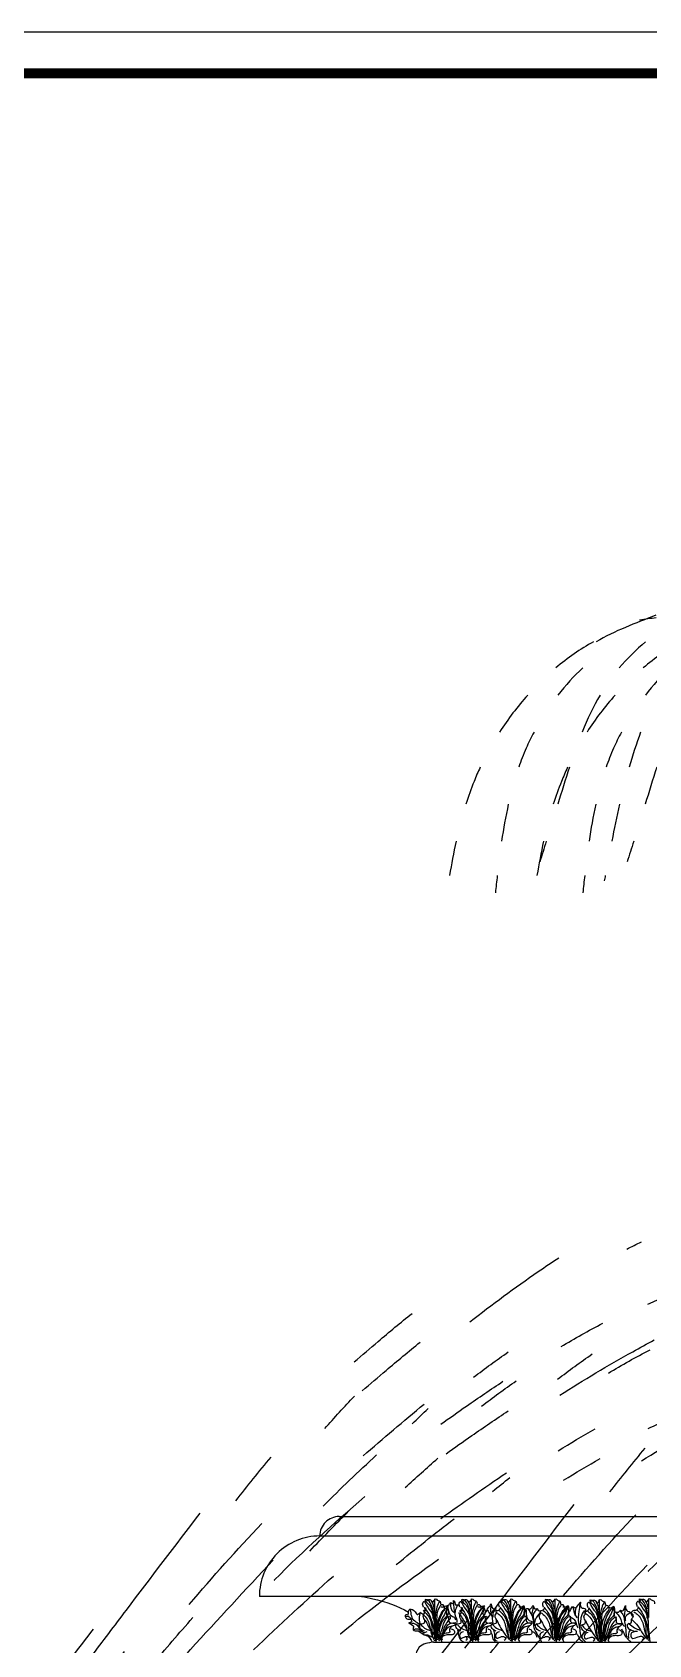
# Model space of a CAD drawing. Extents: x 3172 to 33391, y 13916 to 34175.
# Drawn here: x 6083 to 7675, y 30014 to 34175 of the extents above; entities that cross this region are included whole.
import ezdxf

# ---------------------------------------------------------------- set-up
doc = ezdxf.new("R2010")
doc.units = 0
doc.layers.get('0').update_dxf_attribs({"linetype": 'CONTINUOUS'})

# ---------------------------------------------------------------- blocks, each defined once
blk = doc.blocks.new('A$C62E27FF9')
at = {"color": 4}
for points in [[(2424.6, 2577.6), (2437.1, 2584.1), (2449.6, 2590.3), (2462.3, 2596.2)], [(2479.4, 2436), (2550.1, 2467.3), (2623.5, 2493.2), (2698.6, 2504.6)], [(2255, 2326.1), (2290.2, 2347.2), (2326.1, 2367.3), (2362.8, 2386.3)], [(2029.3, 2247.1), (2058.6, 2269.4), (2088.3, 2291.2), (2118.6, 2312.2)], [(2246.1, 2242), (2275.4, 2264.3), (2305.1, 2286.1), (2335.4, 2307.1)], [(2377.1, 2257.7), (2412.3, 2278.9), (2448.2, 2298.9), (2484.9, 2317.9)], [(2050, 2172.5), (2079.3, 2194.8), (2109, 2216.6), (2139.3, 2237.6)], [(1645, 2114.7), (1670.2, 2142.8), (1695.7, 2170.6), (1721.5, 2198.2)], [(1743.9, 2044.1), (1796.1, 2089), (1848.3, 2133.9), (1901.4, 2177.6)], [(1870.4, 2126.6), (1884.1, 2140), (1897.9, 2153.2), (1911.8, 2166.4)], [(1415.5, 1928.5), (1445.4, 1966.4), (1475.7, 2004), (1506.3, 2041.2)], [(1641, 1914.7), (1686.1, 1959.5), (1732, 2003.5), (1778.5, 2046.6)], [(1295.4, 1660.7), (1355.9, 1731.9), (1418.3, 1801.6), (1482.3, 1869.7)], [(1198.6, 1504.2), (1233.8, 1545.3), (1269, 1586.4), (1304.6, 1627)], [(939, 1452.7), (974.8, 1501.3), (1011.1, 1549.4), (1048, 1596.9)], [(1070.9, 1466), (1089.8, 1490.4), (1108.9, 1514.7), (1128.1, 1538.9)]]:
    blk.add_open_spline(points, degree=3, dxfattribs=at)
for points, knots in [([(2019.6, 2390.1), (2077, 2434.7), (2152.5, 2490.4), (2231.3, 2543.7), (2249, 2555.4)], [3316.933159, 3316.933159, 3316.933159, 3316.933159, 3535.309121, 3597.934756, 3597.934756, 3597.934756, 3597.934756]), ([(1721.3, 2286.4), (1741.6, 2304.2), (1790.9, 2346.6), (1840.8, 2388), (1870.3, 2411.9)], [3033.684273, 3033.684273, 3033.684273, 3033.684273, 3114.834321, 3229.132713, 3229.132713, 3229.132713, 3229.132713]), ([(1742, 2211.8), (1762.3, 2229.6), (1811.6, 2271.9), (1861.5, 2313.4), (1891, 2337.3)], [3033.684273, 3033.684273, 3033.684273, 3033.684273, 3114.834321, 3229.132713, 3229.132713, 3229.132713, 3229.132713]), ([(1514.2, 1723), (1514.7, 1723.5), (1589.3, 1798.8), (1668.4, 1869.6), (1748.2, 1938.9)], [394.337355, 394.337355, 394.337355, 394.337355, 396.220769, 712.913916, 712.913916, 712.913916, 712.913916]), ([(1041.4, 1525.2), (1072, 1565.6), (1165.8, 1689.3), (1259.4, 1813.2), (1323.5, 1895.9)], [1925.382684, 1925.382684, 1925.382684, 1925.382684, 2077.249948, 2390.933477, 2390.933477, 2390.933477, 2390.933477])]:
    blk.add_open_spline(points, degree=3, knots=knots, dxfattribs=at)
blk = doc.blocks.new('A$C252A7461')
at = {"color": 4}
for points in [[(532.5, 729.7), (479.8, 709.5), (427, 689.4), (378.6, 661.4)], [(533.7, 723.2), (519.4, 721.3), (505, 719.4), (490.8, 717.3)], [(371.8, 661.4), (337.3, 642.5), (304.7, 619.5), (274.2, 593.8)], [(506.3, 661.4), (481.6, 640.3), (458.3, 618.1), (437.7, 593.8)], [(597.5, 661.4), (563, 642.5), (530.3, 619.5), (499.9, 593.8)], [(344, 593.8), (320.9, 572.5), (299.4, 549), (279.8, 523.9)], [(569.7, 593.8), (546.5, 572.5), (525.1, 549), (505.5, 523.9)], [(202.2, 523.9), (175.3, 494), (150.9, 462), (129.3, 428.4)], [(388.5, 523.9), (370.8, 493.7), (355.6, 461.6), (342.1, 428.4)], [(427.8, 523.9), (401, 494), (376.6, 462), (355, 428.4)], [(493.4, 428.4), (482.3, 398.6), (472.5, 368.3), (463.6, 337.5)], [(309.3, 337.5), (298.9, 305.8), (289.2, 273.7), (279.5, 242)], [(534.9, 337.5), (524.5, 305.8), (514.9, 273.7), (505.2, 242)], [(151.8, 242), (144.8, 210.5), (139.2, 178.6), (134.5, 146.5)], [(377.4, 242), (370.4, 210.5), (364.9, 178.6), (360.2, 146.5)], [(439, 242), (431.8, 210.4), (425.1, 178.5), (418.8, 146.5)], [(16.9, 146.5), (10.5, 117.2), (5, 87.6), (0, 57.9)], [(242.6, 146.5), (236.2, 117.2), (230.7, 87.6), (225.7, 57.9)], [(249.8, 146.5), (244.2, 128.6), (238.5, 110.9), (232.8, 93.1)], [(475.5, 146.5), (469.8, 128.6), (464.2, 110.9), (458.5, 93.1)], [(123.2, 57.9), (121.5, 43.2), (119.9, 28.4), (118.3, 13.6)], [(348.9, 57.9), (347.2, 43.2), (345.6, 28.4), (344, 13.6)], [(402.1, 57.9), (401.2, 53.3), (400.4, 48.7), (399.5, 44.1)]]:
    blk.add_open_spline(points, degree=3, dxfattribs=at)
for points, knots in [([(218.1, 428.4), (210.8, 414.6), (196.3, 384.7), (184.4, 354), (178.6, 337.5)], [324.301889, 324.301889, 324.301889, 324.301889, 354.979584, 389.90339, 389.90339, 389.90339, 389.90339]), ([(443.7, 428.4), (436.4, 414.6), (422, 384.7), (410, 354), (404.3, 337.5)], [324.301889, 324.301889, 324.301889, 324.301889, 354.979584, 389.90339, 389.90339, 389.90339, 389.90339]), ([(79.1, 337.5), (73.5, 325.4), (59.9, 294), (48.5, 261.9), (42.2, 242)], [444.801966, 444.801966, 444.801966, 444.801966, 471.446443, 513.315371, 513.315371, 513.315371, 513.315371]), ([(304.8, 337.5), (299.2, 325.4), (285.6, 294), (274.1, 261.9), (267.8, 242)], [444.801966, 444.801966, 444.801966, 444.801966, 471.446443, 513.315371, 513.315371, 513.315371, 513.315371])]:
    blk.add_open_spline(points, degree=3, knots=knots, dxfattribs=at)

msp = doc.modelspace()

# ---------------------------------------------------------------- linework, layer by layer
for p, q in [((6875.46774, 30344.51661), (8670.85692, 30344.51661)), ((6825.47844, 30294.50592), (8670.85692, 30294.50592))]:
    msp.add_line(p, q)
at = {"color": 7}
for p, q in [((8669.48294, 30138.47704), (6669.48294, 30138.47704)), ((7118.87267, 30020.6218), (8669.48294, 30020.6218))]:
    msp.add_line(p, q, dxfattribs=at)
msp.add_lwpolyline([(14578.05391, 26104.02731), (14578.05391, 34174.69246), (3171.87102, 34174.69246), (3171.87102, 26104.02731)], close=True)
at = {"const_width": 25.43159}
msp.add_lwpolyline([(14472.08893, 26209.99228), (14472.08893, 34068.72748), (3304.81905, 34068.72748), (3304.81905, 26209.99228)], close=True, dxfattribs=at)
for centre, radius, start in [((6875.47844, 30294.51661), 50, 90.01225624), ((6825.47845, 30138.51041), 155.99551, 90.00000262)]:
    msp.add_arc(centre, radius, start, 180.01225624)
msp.add_open_spline([(6933.36048, 30138.47704), (6943.01622, 30136.78045), (6984.65056, 30128.30954), (7027.10391, 30114.2328), (7054.38655, 30097.3736)], degree=3, knots=[265.0172446894, 265.0172446894, 265.0172446894, 265.0172446894, 293.9803529389, 389.4798150707, 389.4798150707, 389.4798150707, 389.4798150707])
for points in [[(7093.05714, 30110.87505), (7091.26774, 30120.70482), (7093.95067, 30125.17334), (7100.21124, 30117.13042), (7114.52062, 30095.68333), (7121.67472, 30052.78915), (7125.25236, 30020.61886)], [(7121.67472, 30062.61892), (7117.20355, 30105.5131), (7107.36534, 30126.06676), (7102.89418, 30129.64116), (7096.63361, 30129.64116), (7099.31654, 30125.17334), (7110.04828, 30113.55602), (7116.30885, 30097.47087), (7117.20355, 30081.38504)], [(7099.98962, 30126.96088), (7105.35549, 30129.64185)], [(7102.89418, 30128.74774), (7110.94298, 30129.64116), (7117.20355, 30123.38579), (7124.35765, 30132.32214), (7128.82882, 30128.74774), (7135.98292, 30125.17334), (7136.87762, 30118.02384)], [(7112.73121, 30126.96019), (7118.09708, 30117.13042), (7119.88649, 30105.5131)], [(7121.67472, 30132.32214), (7121.67472, 30115.34287), (7121.67472, 30083.17258)], [(7135.08939, 30126.96019), (7127.93412, 30110.87505), (7123.46295, 30075.12966), (7125.25236, 30023.29983)], [(7152.79347, 30114.67073), (7159.4539, 30117.39319), (7163.69172, 30122.83812), (7167.627, 30119.81277), (7170.95722, 30122.83812), (7170.95722, 30127.98016), (7172.77359, 30125.86277), (7177.31394, 30115.88086), (7181.24923, 30117.091), (7185.78958, 30115.2758)], [(7187.37847, 30110.87505), (7185.58906, 30120.70482), (7188.272, 30125.17334), (7194.53257, 30117.13042), (7208.84194, 30095.68333), (7215.99604, 30052.78915), (7219.57368, 30020.61886)], [(7215.99604, 30062.61892), (7211.52488, 30105.5131), (7201.68667, 30126.06676), (7197.2155, 30129.64116), (7190.95493, 30129.64116), (7193.63786, 30125.17334), (7204.3696, 30113.55602), (7210.63017, 30097.47087), (7211.52488, 30081.38504)], [(7194.31094, 30126.96088), (7199.67681, 30129.64185)], [(7197.2155, 30128.74774), (7205.2643, 30129.64116), (7211.52488, 30123.38579), (7218.67898, 30132.32214), (7223.15014, 30128.74774), (7230.30424, 30125.17334), (7231.19895, 30118.02384)], [(7207.05254, 30126.96019), (7212.4184, 30117.13042), (7214.20781, 30105.5131)], [(7215.99604, 30132.32214), (7215.99604, 30115.34287), (7215.99604, 30083.17258)], [(7229.41071, 30126.96019), (7222.25544, 30110.87505), (7217.78427, 30075.12966), (7219.57368, 30023.29983)], [(7289.106, 30110.87505), (7287.3166, 30120.70482), (7289.99953, 30125.17334), (7296.2601, 30117.13042), (7310.56948, 30095.68333), (7317.72358, 30052.78915), (7321.30121, 30020.61886)], [(7317.72358, 30062.61892), (7313.25241, 30105.5131), (7303.4142, 30126.06676), (7298.94304, 30129.64116), (7292.68247, 30129.64116), (7295.3654, 30125.17334), (7306.09714, 30113.55602), (7312.35771, 30097.47087), (7313.25241, 30081.38504)], [(7293.57717, 30126.96088), (7298.94304, 30129.64185)], [(7298.94304, 30128.74774), (7306.99184, 30129.64116), (7313.25241, 30123.38579), (7320.40651, 30132.32214), (7324.87768, 30128.74774), (7332.03178, 30125.17334), (7332.92648, 30118.02384)], [(7308.78007, 30126.96019), (7314.14594, 30117.13042), (7315.93534, 30105.5131)], [(7317.72358, 30132.32214), (7317.72358, 30115.34287), (7317.72358, 30083.17258)], [(7331.13825, 30126.96019), (7323.98297, 30110.87505), (7319.51181, 30075.12966), (7321.30121, 30023.29983)], [(7403.13892, 30110.87505), (7401.34951, 30120.70482), (7404.03245, 30125.17334), (7410.29302, 30117.13042), (7424.60239, 30095.68333), (7431.75649, 30052.78915), (7435.33413, 30020.61886)], [(7431.75649, 30062.61892), (7427.28533, 30105.5131), (7417.44712, 30126.06676), (7412.97595, 30129.64116), (7406.71538, 30129.64116), (7409.39832, 30125.17334), (7420.13005, 30113.55602), (7426.39062, 30097.47087), (7427.28533, 30081.38504)], [(7407.61008, 30126.96088), (7412.97595, 30129.64185)], [(7412.97595, 30128.74774), (7421.02476, 30129.64116), (7427.28533, 30123.38579), (7434.43943, 30132.32214), (7438.91059, 30128.74774), (7446.06469, 30125.17334), (7446.9594, 30118.02384)], [(7422.81299, 30126.96019), (7428.17886, 30117.13042), (7429.96826, 30105.5131)], [(7431.75649, 30132.32214), (7431.75649, 30115.34287), (7431.75649, 30083.17258)], [(7445.17116, 30126.96019), (7438.01589, 30110.87505), (7433.54472, 30075.12966), (7435.33413, 30023.29983)], [(7546.90222, 30060.78504), (7542.43105, 30103.67922), (7532.59284, 30124.23289), (7528.12168, 30127.80729), (7521.86111, 30127.80729), (7524.54404, 30123.33946), (7535.27578, 30111.72214), (7541.53635, 30095.637), (7542.43105, 30079.55116)], [(7522.75581, 30125.127), (7528.12168, 30127.80798)], [(7528.12168, 30126.91386), (7536.17048, 30127.80729), (7542.43105, 30121.55191), (7549.58515, 30130.48826), (7554.05632, 30126.91386), (7561.21042, 30123.33946), (7562.10512, 30116.18997)], [(7546.90222, 30130.48826), (7546.90222, 30113.509), (7546.90222, 30081.33871)], [(7645.27608, 30111.72214), (7643.48668, 30121.55191), (7646.16961, 30126.02043), (7652.43019, 30117.97751), (7666.73956, 30096.53042), (7673.89366, 30053.63624), (7677.4713, 30021.46595)], [(7673.89366, 30063.46602), (7669.42249, 30106.3602), (7659.58429, 30126.91386), (7655.11312, 30130.48826), (7648.85255, 30130.48826), (7651.53548, 30126.02043), (7662.26722, 30114.40311), (7668.52779, 30098.31797), (7669.42249, 30082.23213)], [(7649.74725, 30127.80798), (7655.11312, 30130.48895)], [(7655.11312, 30129.59483), (7663.16192, 30130.48826), (7669.42249, 30124.23289), (7676.57659, 30133.16923), (7681.04776, 30129.59483), (7688.20186, 30126.02043), (7689.09656, 30118.87094)], [(7664.95015, 30127.80729), (7670.31602, 30117.97751), (7672.10543, 30106.3602)], [(7673.89366, 30133.16923), (7673.89366, 30116.18997), (7673.89366, 30084.01968)], [(7050.62386, 30091.82956), (7046.03778, 30088.77379), (7052.91749, 30079.60717), (7059.79837, 30079.60717), (7062.092, 30072.73221), (7055.21112, 30070.44056), (7065.91354, 30063.5649), (7067.44263, 30061.27325), (7066.67808, 30052.10663), (7072.02988, 30049.81498), (7076.07304, 30049.91939), (7087.38171, 30044.68261), (7096.48351, 30038.8947), (7103.51801, 30036.55187), (7109.31071, 30030.48805), (7112.20588, 30026.76705), (7115.79173, 30020.01448)], [(7047.86002, 30087.86722), (7053.50028, 30087.16258), (7062.66541, 30080.35262), (7066.19145, 30079.41355)], [(7053.68203, 30090.30202), (7058.26929, 30105.58018), (7071.26534, 30098.70452), (7078.14622, 30091.82956), (7082.7323, 30094.88533), (7085.02593, 30094.12121)], [(7059.03383, 30104.81606), (7070.5008, 30075.02386), (7081.96776, 30065.85725), (7082.7323, 30059.74571)], [(7095.51845, 30048.32201), (7084.90281, 30055.47081), (7083.11457, 30066.19401), (7094.80902, 30069.76841), (7095.70373, 30078.70476), (7092.83552, 30084.96013), (7092.83552, 30090.32207), (7095.70373, 30094.79059), (7095.51845, 30101.93939), (7099.99079, 30101.93939)], [(7083.11106, 30094.20765), (7081.9361, 30076.83008), (7083.34675, 30068.84594)], [(7084.11364, 30097.47087), (7092.16244, 30092.10962), (7108.26005, 30065.30058), (7113.62592, 30041.17252), (7119.88531, 30026.87492)], [(7092.16244, 30101.9387), (7102.89418, 30091.2155), (7114.52062, 30060.83207), (7118.09708, 30030.44863), (7121.67472, 30024.19326)], [(7093.95067, 30110.87505), (7107.36534, 30092.10893), (7117.20355, 30064.40647), (7121.67472, 30028.66178)], [(7094.47483, 30102.83282), (7098.05247, 30105.51379), (7099.8407, 30109.98162)], [(7155.47289, 30114.8844), (7149.32841, 30095.68333), (7140.38607, 30079.59818), (7130.54787, 30051.00229), (7127.86493, 30031.34206), (7126.9714, 30025.9808), (7125.182, 30024.19326)], [(7126.0767, 30021.51229), (7132.33727, 30069.76841), (7149.32841, 30106.40722), (7157.37721, 30114.44945)], [(7126.14588, 30022.4064), (7129.72352, 30070.66184), (7144.03172, 30101.9387), (7147.60936, 30109.0875), (7141.34879, 30117.13042), (7135.08939, 30111.76847), (7127.04059, 30080.49161), (7126.14588, 30043.8528)], [(7154.69428, 30110.87505), (7155.47289, 30107.7356), (7158.27191, 30099.25773), (7143.96254, 30077.81064), (7133.2308, 30047.42789), (7129.65434, 30031.34206)], [(7131.44257, 30025.9808), (7143.06901, 30060.83207), (7156.36759, 30085.39509), (7160.83876, 30087.18194), (7161.73346, 30080.92657), (7159.05053, 30077.35217), (7149.32841, 30064.40647), (7135.91374, 30033.1296), (7132.33727, 30029.5552)], [(7138.96722, 30111.76847), (7147.01602, 30111.76847), (7151.3711, 30113.99098), (7154.05403, 30107.7356), (7152.2658, 30093.438), (7155.84343, 30087.18194), (7157.63167, 30083.60754), (7158.52637, 30073.77777), (7173.84536, 30068.87429)], [(7155.51862, 30112.25114), (7167.627, 30086.84172), (7171.25975, 30085.32939), (7175.8001, 30077.76707)], [(7162.78412, 30121.93086), (7165.20556, 30104.68882), (7171.86482, 30096.52143)], [(7170.95722, 30125.56058), (7173.98373, 30092.58883), (7178.82779, 30076.55763), (7179.13032, 30070.80982)], [(7182.158, 30116.78812), (7176.10264, 30104.68882), (7174.58997, 30096.82431)], [(7189.83978, 30048.32201), (7179.22413, 30055.47081), (7177.4359, 30066.19401), (7189.13035, 30069.76841), (7190.02505, 30078.70476), (7187.15684, 30084.96013), (7187.15684, 30090.32207), (7190.02505, 30094.79059), (7189.83978, 30101.93939), (7194.31212, 30101.93939)], [(7183.70819, 30096.49585), (7186.48376, 30092.10962), (7202.58137, 30065.30058), (7207.94724, 30041.17252), (7214.20664, 30026.87492)], [(7186.48376, 30101.9387), (7197.2155, 30091.2155), (7208.84194, 30060.83207), (7212.4184, 30030.44863), (7215.99604, 30024.19326)], [(7188.272, 30110.87505), (7201.68667, 30092.10893), (7211.52488, 30064.40647), (7215.99604, 30028.66178)], [(7188.79615, 30102.83282), (7192.37379, 30105.51379), (7194.16202, 30109.98162)], [(7249.79421, 30114.8844), (7243.64973, 30095.68333), (7234.7074, 30079.59818), (7224.86919, 30051.00229), (7222.18626, 30031.34206), (7221.29273, 30025.9808), (7219.50332, 30024.19326)], [(7220.39802, 30021.51229), (7226.65859, 30069.76841), (7243.64973, 30106.40722), (7251.69853, 30114.44945)], [(7220.46721, 30022.4064), (7224.04484, 30070.66184), (7238.35305, 30101.9387), (7241.93068, 30109.0875), (7235.67011, 30117.13042), (7229.41071, 30111.76847), (7221.36191, 30080.49161), (7220.46721, 30043.8528)], [(7249.0156, 30110.87505), (7249.79421, 30107.7356), (7252.59324, 30099.25773), (7238.28386, 30077.81064), (7227.55212, 30047.42789), (7223.97566, 30031.34206)], [(7225.76389, 30025.9808), (7237.39033, 30060.83207), (7250.68892, 30085.39509), (7255.16008, 30087.18194), (7256.05478, 30080.92657), (7253.37185, 30077.35217), (7243.64973, 30064.40647), (7230.23506, 30033.1296), (7226.65859, 30029.5552)], [(7233.28854, 30111.76847), (7241.33734, 30111.76847), (7245.69242, 30113.99098), (7248.37535, 30107.7356), (7246.58712, 30093.438), (7250.16476, 30087.18194), (7251.95299, 30083.60754), (7252.84769, 30073.77777), (7268.16668, 30068.87429)], [(7251.04891, 30095.04023), (7255.65844, 30099.64566), (7260.2668, 30109.6248), (7265.6444, 30114.9985), (7267.18052, 30119.60394), (7271.79005, 30107.32208), (7277.93571, 30106.55451), (7281.77718, 30106.55451)], [(7258.73068, 30102.71665), (7264.87634, 30091.96994)], [(7267.18052, 30113.46336), (7266.41246, 30100.41393), (7270.25393, 30082.75837), (7271.79005, 30070.47651)], [(7281.05603, 30048.32201), (7270.44038, 30055.47081), (7268.65215, 30066.19401), (7280.3466, 30069.76841), (7281.2413, 30078.70476), (7278.37309, 30084.96013), (7278.37309, 30090.32207), (7281.2413, 30094.79059), (7281.05603, 30101.93939), (7285.52836, 30101.93939)], [(7279.47183, 30105.78694), (7272.55811, 30095.8078), (7272.55811, 30085.06109)], [(7280.1625, 30097.47087), (7288.2113, 30092.10962), (7304.30891, 30065.30058), (7309.67477, 30041.17252), (7315.93417, 30026.87492)], [(7286.42189, 30102.83282), (7289.99953, 30105.51379), (7291.78776, 30109.98162)], [(7288.2113, 30101.9387), (7298.94304, 30091.2155), (7310.56948, 30060.83207), (7314.14594, 30030.44863), (7317.72358, 30024.19326)], [(7289.99953, 30110.87505), (7303.4142, 30092.10893), (7313.25241, 30064.40647), (7317.72358, 30028.66178)], [(7351.52175, 30114.8844), (7345.37727, 30095.68333), (7336.43493, 30079.59818), (7326.59673, 30051.00229), (7323.91379, 30031.34206), (7323.02026, 30025.9808), (7321.23086, 30024.19326)], [(7322.12556, 30021.51229), (7328.38613, 30069.76841), (7345.37727, 30106.40722), (7353.42607, 30114.44945)], [(7322.19474, 30022.4064), (7325.77238, 30070.66184), (7340.08058, 30101.9387), (7343.65822, 30109.0875), (7337.39765, 30117.13042), (7331.13825, 30111.76847), (7323.08945, 30080.49161), (7322.19474, 30043.8528)], [(7350.74313, 30110.87505), (7351.52175, 30107.7356), (7354.32077, 30099.25773), (7340.0114, 30077.81064), (7329.27966, 30047.42789), (7325.7032, 30031.34206)], [(7327.49143, 30025.9808), (7339.11787, 30060.83207), (7352.41645, 30085.39509), (7356.88762, 30087.18194), (7357.78232, 30080.92657), (7355.09938, 30077.35217), (7345.37727, 30064.40647), (7331.96259, 30033.1296), (7328.38613, 30029.5552)], [(7339.11787, 30111.76847), (7347.16667, 30111.76847), (7351.52175, 30113.99098), (7354.20468, 30107.7356), (7352.41645, 30093.438), (7355.99409, 30087.18194), (7357.78232, 30083.60754), (7358.67702, 30073.77777), (7373.99601, 30068.87429)], [(7354.75581, 30100.41393), (7362.43758, 30107.32208), (7366.27906, 30105.78694), (7372.42471, 30109.6248), (7376.26502, 30114.9985), (7378.57037, 30108.08966), (7384.71602, 30106.55451), (7387.78827, 30106.55451), (7387.78827, 30104.25179), (7392.3978, 30101.1815)], [(7357.82922, 30102.71665), (7366.27906, 30076.61779), (7374.72889, 30072.77923), (7378.57037, 30064.33593)], [(7363.20565, 30106.55451), (7368.58324, 30097.34294), (7374.72889, 30086.59623)], [(7376.26502, 30110.39237), (7373.19277, 30094.27265), (7377.03425, 30072.77923), (7377.80231, 30058.19466), (7388.55633, 30037.46881), (7397.00733, 30022.11666)], [(7385.48408, 30105.01936), (7377.03425, 30094.27265), (7377.80231, 30075.85022)], [(7394.70198, 30097.34294), (7381.64261, 30078.15293), (7377.80231, 30062.80009)], [(7395.08894, 30048.32201), (7384.47329, 30055.47081), (7382.68506, 30066.19401), (7394.37951, 30069.76841), (7395.27421, 30078.70476), (7392.40601, 30084.96013), (7392.40601, 30090.32207), (7395.27421, 30094.79059), (7395.08894, 30101.93939), (7399.56128, 30101.93939)], [(7394.19541, 30097.47087), (7402.24422, 30092.10962), (7418.34182, 30065.30058), (7423.70769, 30041.17252), (7429.96709, 30026.87492)], [(7400.45481, 30102.83282), (7404.03245, 30105.51379), (7405.82068, 30109.98162)], [(7402.24422, 30101.9387), (7412.97595, 30091.2155), (7424.60239, 30060.83207), (7428.17886, 30030.44863), (7431.75649, 30024.19326)], [(7404.03245, 30110.87505), (7417.44712, 30092.10893), (7427.28533, 30064.40647), (7431.75649, 30028.66178)], [(7465.55466, 30114.8844), (7459.41018, 30095.68333), (7450.46785, 30079.59818), (7440.62964, 30051.00229), (7437.94671, 30031.34206), (7437.05318, 30025.9808), (7435.26377, 30024.19326)], [(7436.15848, 30021.51229), (7442.41905, 30069.76841), (7459.41018, 30106.40722), (7467.45898, 30114.44945)], [(7436.22766, 30022.4064), (7439.8053, 30070.66184), (7454.1135, 30101.9387), (7457.69113, 30109.0875), (7451.43056, 30117.13042), (7445.17116, 30111.76847), (7437.12236, 30080.49161), (7436.22766, 30043.8528)], [(7464.77605, 30110.87505), (7465.55466, 30107.7356), (7468.35369, 30099.25773), (7454.04431, 30077.81064), (7443.31258, 30047.42789), (7439.73611, 30031.34206)], [(7441.52434, 30025.9808), (7453.15078, 30060.83207), (7466.44937, 30085.39509), (7470.92053, 30087.18194), (7471.81524, 30080.92657), (7469.1323, 30077.35217), (7459.41018, 30064.40647), (7445.99551, 30033.1296), (7442.41905, 30029.5552)], [(7453.15078, 30111.76847), (7461.19959, 30111.76847), (7465.55466, 30113.99098), (7468.2376, 30107.7356), (7466.44937, 30093.438), (7470.027, 30087.18194), (7471.81524, 30083.60754), (7472.70994, 30073.77777), (7488.02893, 30068.87429)], [(7470.96509, 30099.683), (7480.18416, 30111.96486), (7481.72028, 30109.66214), (7491.70624, 30115.03515), (7498.61995, 30123.47914), (7497.85189, 30117.33787), (7503.99755, 30108.127), (7511.67932, 30105.82359), (7510.91126, 30101.98572), (7510.1432, 30095.84514)], [(7474.80657, 30084.33086), (7484.02446, 30076.65444), (7487.86594, 30065.14015), (7491.70624, 30057.46374)], [(7478.64687, 30110.42971), (7484.02446, 30088.93629)], [(7486.32982, 30108.89457), (7484.79252, 30092.00659), (7489.40206, 30082.79502)], [(7497.08383, 30118.10544), (7494.01159, 30099.683), (7493.24353, 30070.51316), (7496.31577, 30052.09073), (7499.38919, 30035.20343), (7510.91126, 30021.38574)], [(7508.60708, 30101.98572), (7499.38919, 30083.56328), (7497.85189, 30068.21045), (7494.77965, 30061.30229)], [(7510.23467, 30046.48814), (7502.37114, 30053.63694), (7500.5829, 30064.36013), (7509.52524, 30067.93453), (7510.41994, 30076.87088), (7507.55173, 30083.12625), (7507.55173, 30088.4882), (7510.41994, 30092.95672), (7510.23467, 30100.10552), (7514.70701, 30100.10552)], [(7509.34114, 30095.637), (7517.38994, 30090.27574), (7533.48755, 30063.46671), (7538.85341, 30039.33865), (7545.11281, 30025.04105)], [(7518.28464, 30109.04117), (7516.49524, 30118.87094), (7519.17817, 30123.33946), (7525.43874, 30115.29654), (7539.74812, 30093.84945), (7546.90222, 30050.95527), (7550.47985, 30018.78498)], [(7515.60054, 30100.99894), (7519.17817, 30103.67991), (7520.9664, 30108.14774)], [(7517.38994, 30100.10482), (7528.12168, 30089.38162), (7539.74812, 30058.99819), (7543.32458, 30028.61475), (7546.90222, 30022.35938)], [(7519.17817, 30109.04117), (7532.59284, 30090.27505), (7542.43105, 30062.57259), (7546.90222, 30026.8279)], [(7537.95871, 30125.12631), (7543.32458, 30115.29654), (7545.11399, 30103.67922)], [(7560.31689, 30125.12631), (7553.16162, 30109.04117), (7548.69045, 30073.29579), (7550.47985, 30021.46595)], [(7551.37338, 30020.57253), (7554.95102, 30068.82796), (7569.25922, 30100.10482), (7572.83686, 30107.25362), (7566.57629, 30115.29654), (7560.31689, 30109.9346), (7552.26809, 30078.65773), (7551.37338, 30042.01893)], [(7583.45251, 30113.05053), (7577.30802, 30093.84945), (7568.36569, 30077.76431), (7558.52748, 30049.16842), (7555.84455, 30029.50818), (7554.95102, 30024.14693), (7553.16162, 30022.35938)], [(7554.05632, 30019.67841), (7560.31689, 30067.93453), (7577.30802, 30104.57334), (7585.35683, 30112.61557)], [(7582.67389, 30109.04117), (7583.45251, 30105.90173), (7586.25153, 30097.42385), (7571.94216, 30075.97676), (7561.21042, 30045.59402), (7557.63395, 30029.50818)], [(7559.42219, 30024.14693), (7571.04863, 30058.99819), (7584.34721, 30083.56121), (7588.81838, 30085.34806), (7589.71308, 30079.09269), (7587.03014, 30075.51829), (7577.30802, 30062.57259), (7563.89335, 30031.29573), (7560.31689, 30027.72133)], [(7571.04863, 30109.9346), (7579.09743, 30109.9346), (7583.45251, 30112.1571), (7586.13544, 30105.90173), (7584.34721, 30091.60413), (7587.92485, 30085.34806), (7589.71308, 30081.77366), (7590.60778, 30071.94389), (7605.92677, 30067.04042)], [(7587.73136, 30098.91543), (7598.48655, 30099.683), (7601.5588, 30102.7533), (7605.40027, 30100.45058), (7614.61817, 30115.03515), (7614.61817, 30111.19729), (7619.99576, 30100.45058), (7626.90948, 30098.14786), (7629.98289, 30090.47144), (7634.59242, 30086.63358)], [(7589.26749, 30097.38029), (7600.79074, 30082.79502), (7606.16833, 30068.21045), (7612.31399, 30060.53472)], [(7600.79074, 30100.45058), (7607.70445, 30092.00659), (7610.77786, 30083.56328)], [(7613.85011, 30108.89457), (7611.54592, 30079.72473), (7615.3874, 30050.55558), (7619.2277, 30029.82973), (7625.37336, 30023.68915), (7628.44677, 30021.38574)], [(7625.37336, 30095.07688), (7613.85011, 30084.33086), (7614.61817, 30075.11929)], [(7637.22611, 30049.16911), (7622.02321, 30056.31791), (7620.23497, 30067.04111), (7629.17731, 30070.61551), (7630.07201, 30079.55185), (7634.54317, 30085.80722), (7634.54317, 30091.16917), (7630.07201, 30095.63769), (7637.22611, 30102.78649), (7641.69845, 30102.78649)], [(7636.33258, 30098.31797), (7644.38138, 30092.95672), (7660.47899, 30066.14768), (7665.84486, 30042.01962), (7672.10425, 30027.72202)], [(7642.59198, 30103.67991), (7646.16961, 30106.36089), (7647.95785, 30110.82871)], [(7644.38138, 30102.7858), (7655.11312, 30092.0626), (7666.73956, 30061.67916), (7670.31602, 30031.29573), (7673.89366, 30025.04035)], [(7646.16961, 30111.72214), (7659.58429, 30092.95602), (7669.42249, 30065.25356), (7673.89366, 30029.50887)], [(7057.26084, 30070.25523), (7070.65558, 30067.90687), (7079.58619, 30060.62669), (7085.22645, 30051.70348), (7089.92627, 30047.4763)], [(7067.13071, 30052.64255), (7074.41614, 30054.99091), (7083.34675, 30053.11208)], [(7076.07304, 30049.91939), (7084.89929, 30049.36826), (7094.15705, 30044.89352)], [(7084.00928, 30068.87498), (7092.83552, 30059.04521), (7106.25019, 30051.89641), (7110.72253, 30051.00229)], [(7101.92677, 30047.42789), (7092.27501, 30040.27909), (7094.95795, 30039.49562), (7101.03324, 30039.49562), (7112.65851, 30034.91715), (7119.81378, 30031.34275)], [(7097.70655, 30077.81133), (7105.57008, 30061.72618), (7118.98475, 30041.17252), (7129.71649, 30026.87492)], [(7133.2308, 30024.19326), (7145.75194, 30045.64035), (7156.36759, 30064.84142), (7168.88756, 30070.20337), (7177.05245, 30069.76841), (7169.78226, 30062.16045), (7166.20463, 30061.26702), (7155.58898, 30057.25767), (7138.59667, 30032.23618), (7135.02021, 30028.66178)], [(7166.57517, 30061.26702), (7160.3146, 30050.54382), (7161.2093, 30046.07531), (7154.17012, 30043.8528), (7142.54368, 30039.38498), (7138.07251, 30026.87423), (7140.75545, 30022.4064)], [(7164.78577, 30055.01165), (7172.05596, 30050.10818), (7172.05596, 30042.06595), (7161.2093, 30038.92651), (7150.59248, 30038.49155), (7139.86074, 30031.34206), (7141.2796, 30025.9808)], [(7180.8353, 30064.51019), (7187.15684, 30059.04521), (7200.57151, 30051.89641), (7205.04385, 30051.00229)], [(7181.24923, 30052.35834), (7183.0656, 30040.86342), (7189.42233, 30025.73947), (7196.68783, 30021.2018)], [(7196.2481, 30047.42789), (7186.59633, 30040.27909), (7189.27927, 30030.44932), (7195.35457, 30032.23618), (7206.97983, 30034.91715), (7214.13511, 30031.34275)], [(7192.02787, 30077.81133), (7199.8914, 30061.72618), (7213.30607, 30041.17252), (7224.03781, 30026.87492)], [(7227.55212, 30024.19326), (7240.07327, 30045.64035), (7250.68892, 30064.84142), (7263.20888, 30070.20337), (7271.37378, 30069.76841), (7264.10359, 30062.16045), (7260.52595, 30061.26702), (7249.9103, 30057.25767), (7232.91799, 30032.23618), (7229.34153, 30028.66178)], [(7260.8965, 30061.26702), (7254.63592, 30050.54382), (7255.53063, 30046.07531), (7248.49144, 30043.8528), (7236.865, 30039.38498), (7232.39384, 30026.87423), (7235.07677, 30022.4064)], [(7259.10709, 30055.01165), (7266.37728, 30050.10818), (7266.37728, 30042.06595), (7255.53063, 30038.92651), (7244.91381, 30038.49155), (7234.18207, 30031.34206), (7235.60093, 30025.9808)], [(7267.94975, 30044.37766), (7270.25393, 30038.23638), (7271.79005, 30029.79308), (7277.93571, 30022.11666)], [(7269.54685, 30068.87498), (7278.37309, 30059.04521), (7291.78776, 30051.89641), (7296.2601, 30051.00229)], [(7274.09541, 30051.2865), (7276.39959, 30036.70124), (7277.93571, 30025.95453), (7283.3133, 30023.65181)], [(7289.10483, 30047.42789), (7279.45307, 30040.27909), (7282.136, 30030.44932), (7288.2113, 30032.23618), (7299.83657, 30034.91715), (7306.99184, 30031.34275)], [(7282.136, 30077.81133), (7289.99953, 30061.72618), (7303.4142, 30041.17252), (7314.14594, 30026.87492)], [(7329.27966, 30024.19326), (7341.8008, 30045.64035), (7352.41645, 30064.84142), (7364.93642, 30070.20337), (7373.10131, 30069.76841), (7365.83112, 30062.16045), (7362.25348, 30061.26702), (7351.63784, 30057.25767), (7334.64553, 30032.23618), (7331.06906, 30028.66178)], [(7366.72582, 30061.26702), (7360.46525, 30050.54382), (7361.35996, 30046.07531), (7354.32077, 30043.8528), (7342.69433, 30039.38498), (7338.22316, 30026.87423), (7340.9061, 30022.4064)], [(7364.93642, 30055.01165), (7372.20661, 30050.10818), (7372.20661, 30042.06595), (7361.35996, 30038.92651), (7350.74313, 30038.49155), (7340.0114, 30031.34206), (7337.32846, 30025.9808)], [(7373.96083, 30048.21552), (7381.64261, 30042.84251), (7385.48408, 30033.63095)], [(7383.57976, 30068.87498), (7392.40601, 30059.04521), (7405.82068, 30051.89641), (7410.29302, 30051.00229)], [(7403.13775, 30047.42789), (7393.48598, 30040.27909), (7396.16892, 30030.44932), (7402.24422, 30032.23618), (7413.86948, 30034.91715), (7421.02476, 30031.34275)], [(7396.16892, 30077.81133), (7404.03245, 30061.72618), (7417.44712, 30041.17252), (7428.17886, 30026.87492)], [(7443.31258, 30024.19326), (7455.83372, 30045.64035), (7466.44937, 30064.84142), (7478.96934, 30070.20337), (7487.13423, 30069.76841), (7479.86404, 30062.16045), (7476.2864, 30061.26702), (7465.67075, 30057.25767), (7448.67844, 30032.23618), (7445.10198, 30028.66178)], [(7480.75874, 30061.26702), (7474.49817, 30050.54382), (7475.39287, 30046.07531), (7468.35369, 30043.8528), (7456.72725, 30039.38498), (7452.25608, 30026.87423), (7454.93902, 30022.4064)], [(7478.96934, 30055.01165), (7486.23952, 30050.10818), (7486.23952, 30042.06595), (7475.39287, 30038.92651), (7464.77605, 30038.49155), (7454.04431, 30031.34206), (7451.36138, 30025.9808)], [(7487.86594, 30042.87916), (7492.4743, 30035.97101), (7498.61995, 30025.2243), (7504.76561, 30022.92158)], [(7508.60708, 30047.48529), (7501.69337, 30035.20343), (7501.69337, 30029.82973)], [(7501.47761, 30067.04111), (7507.55173, 30057.21134), (7520.9664, 30050.06254), (7525.43874, 30049.16842)], [(7518.28347, 30045.59402), (7508.63171, 30038.44522), (7511.31464, 30028.61545), (7517.38994, 30030.4023), (7529.01521, 30033.08327), (7536.17048, 30029.50887)], [(7511.31464, 30075.97745), (7519.17817, 30059.89231), (7532.59284, 30039.33865), (7543.32458, 30025.04105)], [(7561.21042, 30022.35938), (7573.73156, 30043.80647), (7584.34721, 30063.00755), (7596.86718, 30068.36949), (7605.03207, 30067.93453), (7597.76188, 30060.32657), (7594.18424, 30059.43315), (7583.5686, 30055.42379), (7566.57629, 30030.4023), (7562.99982, 30026.8279)], [(7598.65658, 30059.43315), (7592.39601, 30048.70995), (7593.29071, 30044.24143), (7586.25153, 30042.01893), (7574.62509, 30037.5511), (7570.15392, 30025.04035), (7572.83686, 30020.57253)], [(7596.86718, 30053.17777), (7604.13737, 30048.2743), (7604.13737, 30040.23207), (7593.29071, 30037.09263), (7582.67389, 30036.65767), (7571.94216, 30029.50818), (7569.25922, 30024.14693)], [(7603.86415, 30054.39344), (7609.24174, 30045.18188), (7615.3874, 30032.90002)], [(7621.12968, 30069.72208), (7634.54317, 30059.89231), (7647.95785, 30052.74351), (7652.43019, 30051.84939)], [(7626.90948, 30053.62587), (7622.30111, 30042.11159), (7622.30111, 30029.82973)], [(7645.27491, 30048.27499), (7628.28378, 30041.12619), (7630.96671, 30031.29642), (7644.38138, 30033.08327), (7656.00665, 30035.76425), (7663.16192, 30032.18985)], [(7630.96671, 30078.65843), (7646.16961, 30062.57328), (7659.58429, 30042.01962), (7670.31602, 30027.72202)], [(7106.55624, 30037.4453), (7111.61489, 30027.76835), (7115.99459, 30020.22193)], [(7203.25328, 30033.1303), (7205.93621, 30027.76835), (7202.35975, 30025.08738)], [(7302.5195, 30033.1303), (7305.20243, 30027.76835), (7301.62597, 30025.08738)], [(7416.55242, 30033.1303), (7419.23535, 30027.76835), (7415.65889, 30025.08738)], [(7531.69814, 30031.29642), (7534.38108, 30025.93447), (7530.80461, 30023.2535)], [(7658.68958, 30033.97739), (7661.37252, 30028.61545), (7657.79605, 30025.93447)]]:
    msp.add_spline(points, degree=3)
at = {"color": 7}
msp.add_spline([(7119.83888, 30020.76301), (7082.21097, 30007.27332), (7072.28848, 29980.82502), (7079.99308, 29943.32497), (7145.57957, 29890.13909), (7226.46277, 29868.18789), (7761.95084, 29822.94298)], degree=3, dxfattribs=at)

# ---------------------------------------------------------------- block references
for name, p in [('A$C252A7461', (7160.32413, 31940.51503)), ('A$C62E27FF9', (5193.23992, 28456.97997)), ('A$C62E27FF9', (6158.72001, 28479.66262))]:
    msp.add_blockref(name, p)
at = {"rotation": 354.5404137727325}
for p in [(5207.0665, 28470.53368), (6172.36039, 28457.67135)]:
    msp.add_blockref('A$C62E27FF9', p, dxfattribs=at)

doc.saveas('drawing.dxf')
